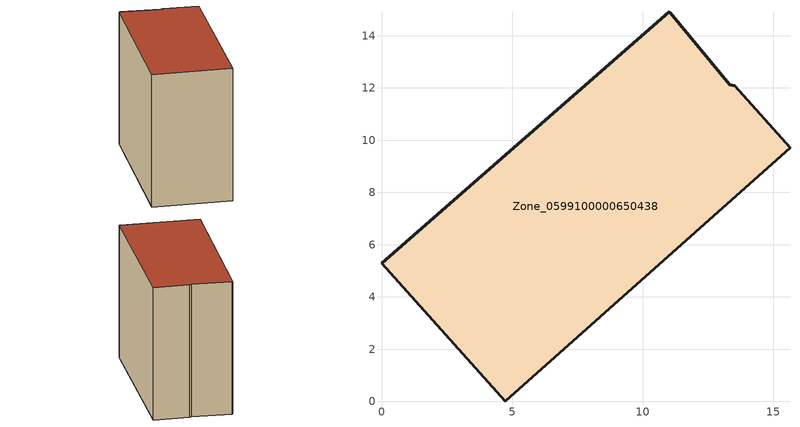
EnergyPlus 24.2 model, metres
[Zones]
Zone_0599100000650438
 floor ground (C_G): 11.05,14.88 13.33,12.13 13.53,12.09 15.64,9.7 4.74,0 0,5.28 11.02,14.92 z0.34
 wall outside (C_F): 4.74,0 15.64,9.7 13.53,12.09 13.33,12.13 11.05,14.88 11.02,14.92 0,5.28 4.74,0 z0.34:12.64
 roof outside (C_R): 13.33,12.13 11.05,14.88 11.02,14.92 0,5.28 4.74,0 15.64,9.7 13.53,12.09 z12.64
[BUILDING]
Pand.0599100000650438: North Axis=0; Terrain=City; Loads Convergence Tolerance Value=0.04; Temperature Convergence Tolerance Value=0.4; Solar Distribution=FullExterior; Maximum Number of Warmup Days=25; Minimum Number of Warmup Days=1
[Site:Location]
Rotterdam.The.Hague.AP_ZH_NLD Design_Conditions: Latitude=51.96; Longitude=4.45; Time Zone=1; Elevation=-4.5
[SITE:GROUNDTEMPERATURE:BUILDINGSURFACE]
18, 18, 18, 18, 18, 18, 18, 18, 18, 18, 18, 18
[MATERIAL] Thermal Absorptance=0.9; Solar Absorptance=0.7; Visible Absorptance=0.7
Name | Roughness | Thickness | Conductivity | Density | Specific Heat
G.TI.1946 | MediumSmooth | 0.15 | 1 | 540 | 1210
F.TI.1946 | Rough | 0.3 | 0.857143 | 1920 | 840
R.TI.1946 | MediumRough | 0.2 | 0.1 | 1500 | 1000
[CONSTRUCTION]
C_G: G.TI.1946
C_F: F.TI.1946
C_R: R.TI.1946
[ZONE]
Zone_0599100000650438: Type=1; Multiplier=1; Ceiling Height=Autocalculate; Volume=Autocalculate; Floor Area=autocalculate; Part of Total Floor Area=Yes
[ZONEINFILTRATION:DESIGNFLOWRATE]
Infil_Zone_0599100000650438: Zone or ZoneList or Space or SpaceList=Zone_0599100000650438; Schedule=AlwaysOn; Design Flow Rate Calculation Method=Flow/Area; Flow Rate per Floor Area=0.003; Constant Term Coefficient=1; Temperature Term Coefficient=0; Velocity Term Coefficient=0; Velocity Squared Term Coefficient=0
[HVACTEMPLATE:ZONE:IDEALLOADSAIRSYSTEM]
Zone_0599100000650438: Maximum Heating Supply Air Temperature=50; Minimum Cooling Supply Air Temperature=13; Maximum Heating Supply Air Humidity Ratio=0.0156; Minimum Cooling Supply Air Humidity Ratio=0.0077; Heating Limit=NoLimit; Cooling Limit=NoLimit; Dehumidification Control Type=ConstantSensibleHeatRatio; Cooling Sensible Heat Ratio=0.7; Dehumidification Setpoint=60; Humidification Control Type=None; Humidification Setpoint=30; Outdoor Air Method=None; Outdoor Air Flow Rate per Person=0.00944; Outdoor Air Flow Rate per Zone Floor Area=0; Outdoor Air Flow Rate per Zone=0; Demand Controlled Ventilation Type=None; Outdoor Air Economizer Type=NoEconomizer; Heat Recovery Type=None; Sensible Heat Recovery Effectiveness=0.7; Latent Heat Recovery Effectiveness=0.65
[ZONECONTROL:THERMOSTAT]
ThermostatControl_Zone_0599100000650438: Zone or ZoneList=Zone_0599100000650438; Control Type Schedule=DualSetpointControlType; Control 1=Thermostat_Zone_0599100000650438; Temperature Difference Between Cutout And Setpoint=0
[THERMOSTATSETPOINT:DUALSETPOINT]
Thermostat_Zone_0599100000650438: Heating Setpoint Temperature Schedule=HeatingSetpoint_Zone_0599100000650438; Cooling Setpoint Temperature Schedule=CoolingSetpoint_Zone_0599100000650438
[SCHEDULE:COMPACT]
HeatingSetpoint_Zone_0599100000650438: Through: 12/31, For: AllDays, Until: 24:00, 21
CoolingSetpoint_Zone_0599100000650438: Through: 12/31, For: AllDays, Until: 24:00, 24
DualSetpointControlType: Through: 12/31, For: AllDays, Until: 24:00, 4
AlwaysOn: Through: 12/31, For: AllDays, Until: 24:00, 1
